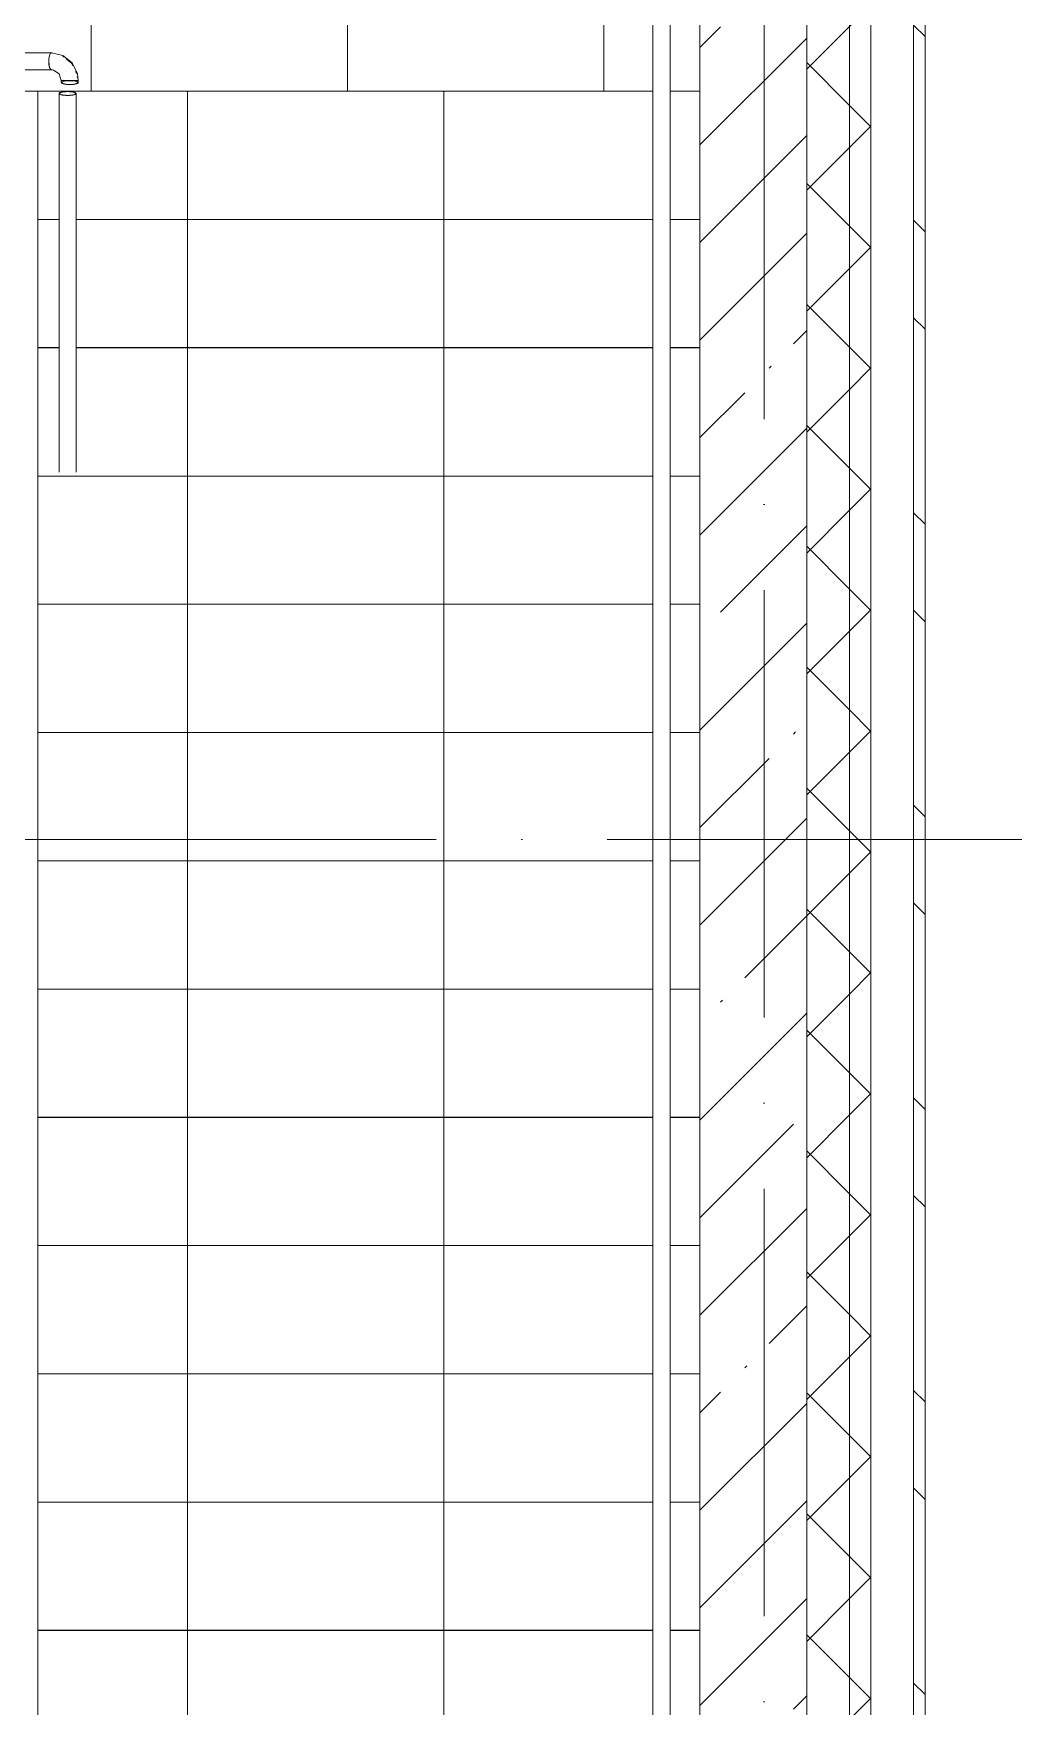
# Model space of a CAD drawing. Header units: millimetres. Extents: x -6467 to 106027, y -7090 to 195095.
# Drawn here: x 99549 to 101843, y 152517 to 156430 of the extents above; entities that cross this region are included whole.
import ezdxf

# ---------------------------------------------------------------- set-up
doc = ezdxf.new("R2010")
doc.units = ezdxf.units.MM
doc.linetypes.add('50_200_ШТРИХ_1Т_ш5_п1_п1_', pattern=[1400, 1000, -200, 0, -200])
for name, color, linetype, lineweight in [('A-WALL', 7, 'Continuous', 5), ('A-WALL-FNSH-1', 7, 'Continuous', 5), ('Ограждение', 7, 'Continuous', 9)]:
    doc.layers.add(name, color=color, linetype=linetype, lineweight=lineweight)
for name, color, linetype, lineweight, true_color in [('A-WALL-2', 7, 'Continuous', 5, 0xaaaaaa), ('S-STRS-1', 7, 'Continuous', 9, 0xaaaaaa), ('S-STRS-2', 7, 'Continuous', 5, 0xbfbfbf), ('Оси-3', 7, '50_200_ШТРИХ_1Т_ш5_п1_п1_', 9, 0xaaaaaa)]:
    doc.layers.add(name, color=color, linetype=linetype, lineweight=lineweight, true_color=true_color)
pattern_1 = [(45, (109.45, 102614.03), (-141.42136, 141.42136), []), (135, (109.45, 102614.03), (-141.42136, -141.42136), [])]
pattern_2 = [(90, (101109.45, 156295.1), (-600, 4e-14), []), (180, (101109.45, 156295.1), (7e-14, -600), [])]

# ---------------------------------------------------------------- blocks, each defined once
blk = doc.blocks.new('О_Элемент поручня_Маршевый_Труба_ГОСТ 8732-78 - О_Элемент поручня_Маршевый_Труба_ГОСТ 8732-78-V175-АИ_План этажа Радиаторы_3')
at = {"layer": 'Ограждение'}
for p, q in [((-3016.9, 40), (-3902.6, 40)), ((-3902.6, 0), (-3016.9, 0))]:
    blk.add_line(p, q, dxfattribs=at)
at = {"layer": 'Ограждение', "flags": 128}
for points in [[(-3905.6, 35.6), (-3904.7, 38), (-3903.7, 39.5), (-3902.6, 40)], [(-3902.6, 40), (-3901.6, 39.5), (-3900.6, 38), (-3899.7, 35.6), (-3898.9, 32.5), (-3898.4, 28.7), (-3898, 24.5), (-3897.9, 20)], [(-3907.3, 20), (-3907.2, 24.5), (-3906.9, 28.7), (-3906.3, 32.5), (-3905.8, 34.8)], [(-3902.6, 0), (-3903.7, 0.5), (-3904.7, 2), (-3905.6, 4.4), (-3906.3, 7.5), (-3906.9, 11.3), (-3907.2, 15.5), (-3907.3, 20)], [(-3901.1, 37.3), (-3902.1, 38.4), (-3903.1, 38.4), (-3904.2, 37.3), (-3905.1, 35.2), (-3905.9, 32.3), (-3906.5, 28.6), (-3906.9, 24.4), (-3907, 20)], [(-3907, 20), (-3906.9, 15.6), (-3906.5, 11.4), (-3905.9, 7.7), (-3905.1, 4.8), (-3904.2, 2.7), (-3903.1, 1.6), (-3902.1, 1.6), (-3901.1, 2.7)], [(-3897.9, 20), (-3898, 15.5), (-3898.4, 11.3), (-3898.9, 7.5), (-3899.7, 4.4), (-3900.6, 2), (-3901.6, 0.5), (-3902.6, 0)], [(-3898.2, 20), (-3898.4, 24.4), (-3898.7, 28.6), (-3899.3, 32.3), (-3900.1, 35.2)], [(-3900.1, 4.8), (-3899.3, 7.7), (-3898.7, 11.4), (-3898.4, 15.6), (-3898.2, 20)]]:
    blk.add_lwpolyline(points, dxfattribs=at)
blk = doc.blocks.new('О_Элемент поручня_Пристенный_Двухуровневый_Труба_ГОСТ 87321 - О_Элемент поручня_Пристенный_Двухуровневый_Труба_ГОСТ 8732-78 2-20512541-АИ_План этажа Радиаторы_3')
at = {"layer": 'Ограждение'}
for p, q in [((280, 40), (-4640, 40)), ((-4640, 0), (280, 0))]:
    blk.add_line(p, q, dxfattribs=at)
blk = doc.blocks.new('О_Элемент поручня_Маршевый_Труба_ГОСТ 1 - О_Элемент поручня_Маршевый_Труба_ГОСТ 8732-78 2-26200901-АИ_План этажа Радиаторы_3')
at = {"layer": 'Ограждение'}
for p, q in [((-371.3, 0), (-6.4, 0)), ((-6.4, -40), (-371.3, -40))]:
    blk.add_line(p, q, dxfattribs=at)
for centre, start_param, end_param in [((-371.3, -20), 0, 0.224399), ((-371.3, -20), 4.712389, 6.283185), ((-371.3, -20), 3.141593, 3.590392), ((-371.3, -20), 4.039191, 4.712389), ((-6.4, -20), 4.712389, 6.283185), ((-6.4, -20), 3.141593, 3.590392), ((-6.4, -20), 4.039191, 4.185449), ((-6.4, -20), 4.26359, 4.449653), ((-6.4, -20), 4.48799, 4.712389), ((-371.3, -20), 2.879793, 3.141593)]:
    blk.add_ellipse(centre, major_axis=(0, 20), ratio=0.322266, start_param=start_param, end_param=end_param, dxfattribs=at)
blk = doc.blocks.new('О_Элемент поручня_Загиб_Труба_ГОСТ 1 - О_Элемент поручня_Загиб_Труба_ГОСТ 8732-78 2-V188-АИ_План этажа Радиаторы_3')
at = {"layer": 'Ограждение'}
for p, q in [((99508.9, 53763.3), (99512.3, 53760.5)), ((99538.6, 53727.6), (99540.8, 53723)), ((99505, 53706), (99510, 53706)), ((99506.6, 53706), (99506.5, 53706)), ((99509.7, 53706), (99507.5, 53706)), ((99510, 53706), (99513.9, 53706)), ((99513.9, 53706), (99518.6, 53706)), ((99518.6, 53706), (99544, 53706)), ((99542.5, 53715.2), (99542.9, 53711.7)), ((99544, 53706), (99545, 53706))]:
    blk.add_line(p, q, dxfattribs=at)
at = {"layer": 'Ограждение', "flags": 128}
for points in [[(99482.4, 53771), (99509.2, 53764.8), (99530.8, 53747.3), (99543.2, 53721.9), (99545, 53706)], [(99505, 53706), (99499.9, 53721.9), (99487, 53730.5), (99482.4, 53731)], [(99517.2, 53756.4), (99530, 53745.9), (99532.6, 53740.4)]]:
    blk.add_lwpolyline(points, dxfattribs=at)
at = {"layer": 'Ограждение'}
for start_param, end_param in [(0.523599, 0.737133), (6.021386, 6.283185), (1.570796, 3.141593), (0.833663, 0.987194), (3.141593, 3.403392)]:
    blk.add_ellipse((99482.4, 53751), major_axis=(0, 20), ratio=0.322266, start_param=start_param, end_param=end_param, dxfattribs=at)
blk = doc.blocks.new('О_Элемент поручня_Площадочный_Одноуровневый_ГОСТ 1 - О_Элемент поручня_Площадочный_Одноуровневый_ГОСТ 8732-78 2-26200903-АИ_План этажа Радиаторы_3')
at = {"layer": 'Ограждение'}
for p, q in [((4.7, 0), (0, 0)), ((0, 0), (0, -0.7)), ((0, -10), (0, -13.2)), ((0, -37.9), (0, -36)), ((0, -37.9), (0, -36)), ((0, -39.3), (0, -40)), ((0, -40), (4.7, -40))]:
    blk.add_line(p, q, dxfattribs=at)
at = {"layer": 'Ограждение', "flags": 128}
for points in [[(0, -20), (0.1, -15.5), (0.5, -11.3), (1, -7.5), (1.8, -4.4), (2.7, -2), (3.7, -0.5), (4.7, 0)], [(4.7, -40), (3.7, -39.5), (2.7, -38), (1.8, -35.6), (1, -32.5), (0.5, -28.7), (0.1, -24.5), (0, -20)], [(9.1, -20), (9, -15.6), (8.6, -11.4), (8, -7.7), (7.2, -4.8), (6.3, -2.7), (5.2, -1.6), (4.2, -1.6), (3.2, -2.7), (2.2, -4.8), (1.5, -7.7), (0.9, -11.4), (0.5, -15.6), (0.4, -20)], [(0.4, -20), (0.5, -24.4), (0.9, -28.6), (1.5, -32.3), (2.2, -35.2), (3.2, -37.3), (4.2, -38.4), (5.2, -38.4), (6.3, -37.3), (7.2, -35.2), (8, -32.3), (8.6, -28.6), (9, -24.4), (9.1, -20)], [(4.7, 0), (5.8, -0.5), (6.8, -2), (7.7, -4.4), (8.4, -7.5), (9, -11.3), (9.3, -15.5), (9.4, -20)], [(9.4, -20), (9.3, -24.5), (9, -28.7), (8.4, -32.5), (7.7, -35.6), (6.8, -38), (5.8, -39.5), (4.7, -40)]]:
    blk.add_lwpolyline(points, dxfattribs=at)

msp = doc.modelspace()

# ---------------------------------------------------------------- hatches: boundary and pattern name
at = {"layer": 'A-WALL'}
h = msp.add_hatch(dxfattribs=at)
h.set_pattern_fill('FP_122', color=256, style=0, pattern_type=2)
h.set_pattern_definition(pattern_1)
h.paths.add_polyline_path([(101459.4, 149665.1), (101509.4, 149665.1), (101509.4, 150185.1), (101459.4, 150185.1)])
h.paths.add_polyline_path([(101509.4, 151035.1), (101509.4, 158585.1), (101459.4, 158585.1), (101459.4, 151035.1)])
h.paths.add_polyline_path([(101459.4, 172235.1), (101509.4, 172235.1), (101509.4, 173535.1), (101459.4, 173535.1), (101459.4, 173371.5)])
h.paths.add_polyline_path([(101509.4, 175235.1), (101509.4, 176535.1), (101459.4, 176535.1), (101459.4, 175235.1)])
h.paths.add_polyline_path([(101459.4, 178235.1), (101509.4, 178235.1), (101509.4, 179535.1), (101459.4, 179535.1), (101459.4, 178996.6)])
h.paths.add_polyline_path([(101459.4, 181235.1), (101509.4, 181235.1), (101509.4, 182435.1), (101459.4, 182435.1), (101459.4, 181809.1)])
h.paths.add_polyline_path([(101459.4, 184135.1), (101509.4, 184135.1), (101509.4, 188394.7), (101459.4, 188394.7), (101459.4, 186027.9)])
h = msp.add_hatch(dxfattribs=at)
h.set_pattern_fill('FP_122', color=256, style=0, pattern_type=2)
h.set_pattern_definition(pattern_1)
h.paths.add_polyline_path([(101459.4, 149665.1), (101459.4, 150185.1), (101359.4, 150185.1), (101359.4, 149665.1)])
h.paths.add_polyline_path([(101459.4, 151035.1), (101459.4, 158585.1), (101359.4, 158585.1), (101359.4, 151035.1)])
h.paths.add_polyline_path([(101459.4, 172235.1), (101459.4, 173535.1), (101359.4, 173535.1), (101359.4, 172235.1)])
h.paths.add_polyline_path([(101459.4, 175235.1), (101459.4, 176535.1), (101359.4, 176535.1), (101359.4, 175235.1)])
h.paths.add_polyline_path([(101459.4, 178235.1), (101459.4, 179535.1), (101359.4, 179535.1), (101359.4, 178235.1)])
h.paths.add_polyline_path([(101459.4, 181235.1), (101459.4, 182435.1), (101359.4, 182435.1), (101359.4, 181235.1)])
h.paths.add_polyline_path([(101459.4, 184135.1), (101459.4, 188294.7), (101359.4, 188294.7), (101359.4, 184135.1)])
h = msp.add_hatch(dxfattribs=at)
h.set_pattern_fill('FP_1', color=256, style=0, pattern_type=2)
h.set_pattern_definition([(45, (109.45, 102614.03), (-228.0985, 228.0985), []), (45, (337.55, 102614.03), (-228.0985, 228.0985), [403.225, -80.645, 6.706, -73.939])])
h.paths.add_polyline_path([(101298.3, 149445.1), (101359.4, 149445.1), (101359.4, 150135.1), (101109.4, 150135.1), (101109.4, 149445.1)])
h.paths.add_polyline_path([(101109.4, 151135.1), (101359.4, 151135.1), (101359.4, 157795.1), (101109.4, 157795.1), (101109.4, 152277.6)])
at = {"layer": 'A-WALL-2'}
h = msp.add_hatch(dxfattribs=at)
h.set_pattern_fill('FP_121', color=256, style=0, pattern_type=2)
h.set_pattern_definition([(135, (109.45, 102614.03), (-342.1478, -342.1478), []), (135, (337.55, 102614.03), (-342.1478, -342.1478), [])])
h.paths.add_polyline_path([(101636.4, 149665.1), (101636.4, 150185.1), (101609.4, 150185.1), (101609.4, 149665.1)])
h.paths.add_polyline_path([(101636.4, 151035.1), (101636.4, 158585.1), (101609.4, 158585.1), (101609.4, 151035.1)])
h.paths.add_polyline_path([(101636.4, 172235.1), (101636.4, 173535.1), (101609.4, 173535.1), (101609.4, 172235.1)])
h.paths.add_polyline_path([(101609.4, 175235.1), (101636.4, 175235.1), (101636.4, 176535.1), (101609.4, 176535.1), (101609.4, 176184.1)])
h.paths.add_polyline_path([(101636.4, 178235.1), (101636.4, 179535.1), (101609.4, 179535.1), (101609.4, 178235.1)])
h.paths.add_polyline_path([(101609.4, 181235.1), (101636.4, 181235.1), (101636.4, 182435.1), (101609.4, 182435.1), (101609.4, 181809.1)])
h.paths.add_polyline_path([(101636.4, 184135.1), (101636.4, 188544.7), (101609.4, 188544.7), (101609.4, 184135.1)])
at = {"layer": 'S-STRS-2'}
h = msp.add_hatch(dxfattribs=at)
h.set_pattern_fill('FP_134', color=256, style=0, pattern_type=2)
h.set_pattern_definition([(270, (98484.45, 156295.1), (600, 4e-14), []), (0, (98484.45, 156295.1), (0, 600), [])])
h.paths.add_polyline_path([(99203.9, 156295.1), (99324.6, 156297.1), (99325.9, 156340.1), (99334.3, 156340.1), (99334.3, 156295.1), (99484.6, 156295.1), (99485.9, 156340.1), (99494.3, 156340.1), (99494.3, 156295.1), (100999.4, 156295.1), (101000.1, 156980.3), (101009.4, 156992.5), (101027.2, 156992.5), (101036.8, 156985.1), (101039.4, 156975.1), (101039.4, 156295.1), (101109.4, 156295.1), (101109.4, 157795.1), (97709.4, 157795.1), (97709.4, 156295.1), (97779.4, 156295.1), (97780.1, 156600.6), (97789.4, 156612.8), (97804.6, 156614.8), (97813.6, 156609.6), (97819.4, 156595.4), (97819.4, 156295.1), (99201.9, 156295.5)])
h.paths.add_polyline_path([(99634.5, 156311), (99619.4, 156313.5), (99619.1, 156320.1), (99616.8, 156320.6), (99611, 156336.1), (99597.4, 156347.8), (99596.1, 156345.8), (99590.2, 156345.1), (99211, 156342.9), (99205.3, 156335.7), (99208.5, 156338.1), (99211.2, 156337.5), (99205.6, 156328.8), (99203.2, 156328.8), (99202.2, 156325.5), (99198.7, 156320.1), (99166, 156320.6), (99171.5, 156348.4), (99180.3, 156361), (99186.6, 156367.2), (99221.2, 156383.8), (99233, 156385.1), (99599.6, 156382.9), (99616, 156378.3), (99635.4, 156363.4), (99649.4, 156338.1), (99653.4, 156320.1), (99647.6, 156320.1), (99647.6, 156312.3), (99634.6, 156311)])
h.paths.add_polyline_path([(99654.4, 156320.1), (99652.6, 156335.6), (99653.4, 156329.3)])
h = msp.add_hatch(dxfattribs=at)
h.set_pattern_fill('FP_135', color=256, style=0, pattern_type=2)
h.set_pattern_definition(pattern_2)
h.paths.add_polyline_path([(99559.4, 155995.1), (99609.4, 155995.1), (99611.4, 156290.7), (99617.2, 156293.1), (99633.9, 156294), (99625, 156295.1), (99559.4, 156293.7), (99559.4, 156144.9)])
h.paths.add_polyline_path([(99649.4, 155995.1), (100999.4, 155995.1), (100999.4, 156295.1), (99644.7, 156295.1), (99646.7, 156291.3), (99649.4, 156286.9)])
h.paths.add_polyline_path([(101039.4, 155995.1), (101109.4, 155995.1), (101109.4, 156295.1), (101039.4, 156295.1)])
h = msp.add_hatch(dxfattribs=at)
h.set_pattern_fill('FP_135', color=256, style=0, pattern_type=2)
h.set_pattern_definition(pattern_2)
h.paths.add_polyline_path([(99609.4, 155695.1), (99609.4, 155995.1), (99559.4, 155995.1), (99559.4, 155695.1), (99582.2, 155695.1)])
h.paths.add_polyline_path([(101109.4, 155695.1), (101109.4, 155995.1), (101039.4, 155995.1), (101039.4, 155695.1)])
h.paths.add_polyline_path([(99649.4, 155695.1), (100999.4, 155695.1), (100999.4, 155995.1), (99649.4, 155995.1), (99649.4, 155793.3)])
h = msp.add_hatch(dxfattribs=at)
h.set_pattern_fill('FP_135', color=256, style=0, pattern_type=2)
h.set_pattern_definition(pattern_2)
h.paths.add_polyline_path([(99559.4, 155395.1), (100999.4, 155395.1), (100999.4, 155695.1), (99649.4, 155695.1), (99647.5, 155435.1), (99641.9, 155419.5), (99633.9, 155410.9), (99625, 155410.9), (99617, 155419.5), (99611.4, 155435.1), (99609.4, 155454.5), (99609.4, 155695.1), (99559.4, 155695.1), (99559.4, 155396.3)])
h.paths.add_polyline_path([(101039.4, 155395.1), (101109.4, 155395.1), (101109.4, 155695.1), (101039.4, 155695.1)])
h = msp.add_hatch(dxfattribs=at)
h.set_pattern_fill('FP_135', color=256, style=0, pattern_type=2)
h.set_pattern_definition(pattern_2)
h.paths.add_polyline_path([(99721, 155095.1), (100999.4, 155095.1), (100999.4, 155395.1), (99559.4, 155395.1), (99559.4, 155095.1), (99644.2, 155095.1)])
h.paths.add_polyline_path([(101109.4, 155095.1), (101109.4, 155395.1), (101039.4, 155395.1), (101039.4, 155095.1)])
h = msp.add_hatch(dxfattribs=at)
h.set_pattern_fill('FP_135', color=256, style=0, pattern_type=2)
h.set_pattern_definition(pattern_2)
h.paths.add_polyline_path([(99559.4, 154795.1), (100999.4, 154795.1), (100999.4, 155095.1), (99559.4, 155095.1), (99559.4, 155090.2)])
h.paths.add_polyline_path([(101039.4, 154795.1), (101109.4, 154795.1), (101109.4, 155095.1), (101039.4, 155095.1), (101039.4, 155090.2)])
h = msp.add_hatch(dxfattribs=at)
h.set_pattern_fill('FP_135', color=256, style=0, pattern_type=2)
h.set_pattern_definition(pattern_2)
h.paths.add_polyline_path([(100999.4, 154495.1), (100999.4, 154795.1), (99559.4, 154795.1), (99559.4, 154495.1), (100471.2, 154495.1)])
h.paths.add_polyline_path([(101109.4, 154495.1), (101109.4, 154795.1), (101039.4, 154795.1), (101039.4, 154495.1)])
h = msp.add_hatch(dxfattribs=at)
h.set_pattern_fill('FP_135', color=256, style=0, pattern_type=2)
h.set_pattern_definition(pattern_2)
h.paths.add_polyline_path([(99559.4, 154195.1), (100999.4, 154195.1), (100999.4, 154495.1), (99559.4, 154495.1), (99559.4, 154387)])
h.paths.add_polyline_path([(101039.4, 154195.1), (101109.4, 154195.1), (101109.4, 154495.1), (101039.4, 154495.1)])
h = msp.add_hatch(dxfattribs=at)
h.set_pattern_fill('FP_135', color=256, style=0, pattern_type=2)
h.set_pattern_definition(pattern_2)
h.paths.add_polyline_path([(99559.4, 153895.1), (100999.4, 153895.1), (100999.4, 154195.1), (99559.4, 154195.1), (99559.4, 154035.5)])
h.paths.add_polyline_path([(101039.4, 153895.1), (101109.4, 153895.1), (101109.4, 154195.1), (101039.4, 154195.1)])
h = msp.add_hatch(dxfattribs=at)
h.set_pattern_fill('FP_135', color=256, style=0, pattern_type=2)
h.set_pattern_definition(pattern_2)
h.paths.add_polyline_path([(100999.4, 153595.1), (100999.4, 153895.1), (99559.4, 153895.1), (99559.4, 153595.1), (100471.2, 153595.1)])
h.paths.add_polyline_path([(101109.4, 153595.1), (101109.4, 153895.1), (101039.4, 153895.1), (101039.4, 153595.1)])
h = msp.add_hatch(dxfattribs=at)
h.set_pattern_fill('FP_135', color=256, style=0, pattern_type=2)
h.set_pattern_definition(pattern_2)
h.paths.add_polyline_path([(99559.4, 153295.1), (100999.4, 153295.1), (100999.4, 153595.1), (99559.4, 153595.1), (99559.4, 153332.3)])
h.paths.add_polyline_path([(101039.4, 153295.1), (101109.4, 153295.1), (101109.4, 153595.1), (101039.4, 153595.1)])
h = msp.add_hatch(dxfattribs=at)
h.set_pattern_fill('FP_135', color=256, style=0, pattern_type=2)
h.set_pattern_definition(pattern_2)
h.paths.add_polyline_path([(99559.4, 152995.1), (100999.4, 152995.1), (100999.4, 153295.1), (99559.4, 153295.1)])
h.paths.add_polyline_path([(101109.4, 152995.1), (101109.4, 153295.1), (101039.4, 153295.1), (101039.4, 152995.1)])
h = msp.add_hatch(dxfattribs=at)
h.set_pattern_fill('FP_135', color=256, style=0, pattern_type=2)
h.set_pattern_definition(pattern_2)
h.paths.add_polyline_path([(99559.4, 152695.1), (100999.4, 152695.1), (100999.4, 152995.1), (99559.4, 152995.1), (99559.4, 152980.8)])
h.paths.add_polyline_path([(101039.4, 152695.1), (101109.4, 152695.1), (101109.4, 152995.1), (101039.4, 152995.1)])
h = msp.add_hatch(dxfattribs=at)
h.set_pattern_fill('FP_135', color=256, style=0, pattern_type=2)
h.set_pattern_definition(pattern_2)
h.paths.add_polyline_path([(100471.2, 152395.1), (100999.4, 152395.1), (100999.4, 152695.1), (99559.4, 152695.1), (99559.4, 152395.1), (99644.2, 152395.1)])
h.paths.add_polyline_path([(101109.4, 152395.1), (101109.4, 152695.1), (101039.4, 152695.1), (101039.4, 152395.1)])

# ---------------------------------------------------------------- linework, layer by layer
at = {"layer": 'A-WALL'}
for p, q in [((101459.4, 151035.1), (101459.4, 158585.1)), ((101509.4, 151035.1), (101509.4, 158585.1)), ((101609.4, 151035.1), (101609.4, 158585.1)), ((101109.4, 157795.1), (101109.4, 151135.1))]:
    msp.add_line(p, q, dxfattribs=at)
at = {"layer": 'A-WALL-FNSH-1'}
for p, q in [((101636.4, 151035.1), (101636.4, 158585.1)), ((101359.4, 157795.1), (101359.4, 151035.1))]:
    msp.add_line(p, q, dxfattribs=at)
at = {"layer": 'S-STRS-1'}
for p, q in [((99539.4, 156295.1), (99559.4, 156295.1)), ((100999.4, 156295.1), (99559.4, 156295.1)), ((99559.4, 156295.1), (99559.4, 155995.1)), ((100999.4, 156295.1), (99559.4, 156295.1)), ((101109.4, 156295.1), (101039.4, 156295.1)), ((101109.4, 156295.1), (101039.4, 156295.1)), ((99559.4, 155995.1), (99559.4, 155695.1)), ((99610.1, 155995.1), (99559.4, 155995.1)), ((99610.1, 155995.1), (99559.4, 155995.1)), ((100999.4, 155995.1), (99648.8, 155995.1)), ((100999.4, 155995.1), (99648.8, 155995.1)), ((101109.4, 155995.1), (101039.4, 155995.1)), ((101109.4, 155995.1), (101039.4, 155995.1)), ((99559.4, 155695.1), (99559.4, 155395.1)), ((99610.2, 155695.1), (99559.4, 155695.1)), ((99610.2, 155695.1), (99559.4, 155695.1)), ((100999.4, 155695.1), (99648.7, 155695.1)), ((100999.4, 155695.1), (99648.7, 155695.1)), ((101109.4, 155695.1), (101039.4, 155695.1)), ((101109.4, 155695.1), (101039.4, 155695.1)), ((99559.4, 155395.1), (99559.4, 155095.1)), ((100999.4, 155395.1), (99559.4, 155395.1)), ((100999.4, 155395.1), (99559.4, 155395.1)), ((101109.4, 155395.1), (101039.4, 155395.1)), ((101109.4, 155395.1), (101039.4, 155395.1)), ((99559.4, 155095.1), (99559.4, 154795.1)), ((100999.4, 155095.1), (99559.4, 155095.1)), ((100999.4, 155095.1), (99559.4, 155095.1)), ((101109.4, 155095.1), (101039.4, 155095.1)), ((101109.4, 155095.1), (101039.4, 155095.1)), ((99559.4, 154795.1), (99559.4, 154495.1)), ((100999.4, 154795.1), (99559.4, 154795.1)), ((100999.4, 154795.1), (99559.4, 154795.1)), ((101109.4, 154795.1), (101039.4, 154795.1)), ((101109.4, 154795.1), (101039.4, 154795.1)), ((99559.4, 154495.1), (99559.4, 154195.1)), ((100999.4, 154495.1), (99559.4, 154495.1)), ((100999.4, 154495.1), (99559.4, 154495.1)), ((101109.4, 154495.1), (101039.4, 154495.1)), ((101109.4, 154495.1), (101039.4, 154495.1)), ((99559.4, 154195.1), (99559.4, 153895.1)), ((100999.4, 154195.1), (99559.4, 154195.1)), ((100999.4, 154195.1), (99559.4, 154195.1)), ((101109.4, 154195.1), (101039.4, 154195.1)), ((101109.4, 154195.1), (101039.4, 154195.1)), ((99559.4, 153895.1), (99559.4, 153595.1)), ((100999.4, 153895.1), (99559.4, 153895.1)), ((100999.4, 153895.1), (99559.4, 153895.1)), ((101109.4, 153895.1), (101039.4, 153895.1)), ((101109.4, 153895.1), (101039.4, 153895.1)), ((99559.4, 153595.1), (99559.4, 153295.1)), ((100999.4, 153595.1), (99559.4, 153595.1)), ((100999.4, 153595.1), (99559.4, 153595.1)), ((101109.4, 153595.1), (101039.4, 153595.1)), ((101109.4, 153595.1), (101039.4, 153595.1)), ((99559.4, 153295.1), (99559.4, 152995.1)), ((100999.4, 153295.1), (99559.4, 153295.1)), ((100999.4, 153295.1), (99559.4, 153295.1)), ((101109.4, 153295.1), (101039.4, 153295.1)), ((101109.4, 153295.1), (101039.4, 153295.1)), ((99559.4, 152995.1), (99559.4, 152695.1)), ((100999.4, 152995.1), (99559.4, 152995.1)), ((100999.4, 152995.1), (99559.4, 152995.1)), ((101109.4, 152995.1), (101039.4, 152995.1)), ((101109.4, 152995.1), (101039.4, 152995.1)), ((99559.4, 152695.1), (99559.4, 152395.1)), ((100999.4, 152695.1), (99559.4, 152695.1)), ((100999.4, 152695.1), (99559.4, 152695.1)), ((101109.4, 152695.1), (101039.4, 152695.1)), ((101109.4, 152695.1), (101039.4, 152695.1))]:
    msp.add_line(p, q, dxfattribs=at)
at = {"layer": 'Оси-3'}
for p, q in [((101259.4, 96724.3), (101259.4, 193895)), ((68690.1, 154545.1), (104827.4, 154545.1))]:
    msp.add_line(p, q, dxfattribs=at)

# ---------------------------------------------------------------- block references
at = {"layer": 'Ограждение'}
for name, p, rotation in [('О_Элемент поручня_Пристенный_Двухуровневый_Труба_ГОСТ 87321 - О_Элемент поручня_Пристенный_Двухуровневый_Труба_ГОСТ 8732-78 2-20512541-АИ_План этажа Радиаторы_3', (101039.4, 156695.1), 89.99999999999987), ('О_Элемент поручня_Маршевый_Труба_ГОСТ 1 - О_Элемент поручня_Маршевый_Труба_ГОСТ 8732-78 2-26200901-АИ_План этажа Радиаторы_3', (99220.6, 156345.1), 180), ('О_Элемент поручня_Маршевый_Труба_ГОСТ 8732-78 - О_Элемент поручня_Маршевый_Труба_ГОСТ 8732-78-V175-АИ_План этажа Радиаторы_3', (99609.4, 152387.2), 269.9999999999994), ('О_Элемент поручня_Площадочный_Одноуровневый_ГОСТ 1 - О_Элемент поручня_Площадочный_Одноуровневый_ГОСТ 8732-78 2-26200903-АИ_План этажа Радиаторы_3', (99654.5, 156320.1), 270.0000000000003)]:
    msp.add_blockref(name, p, dxfattribs=dict(at, rotation=rotation))
msp.add_blockref('О_Элемент поручня_Загиб_Труба_ГОСТ 1 - О_Элемент поручня_Загиб_Труба_ГОСТ 8732-78 2-V188-АИ_План этажа Радиаторы_3', (109.4, 102614), dxfattribs=at)

doc.saveas('drawing.dxf')
